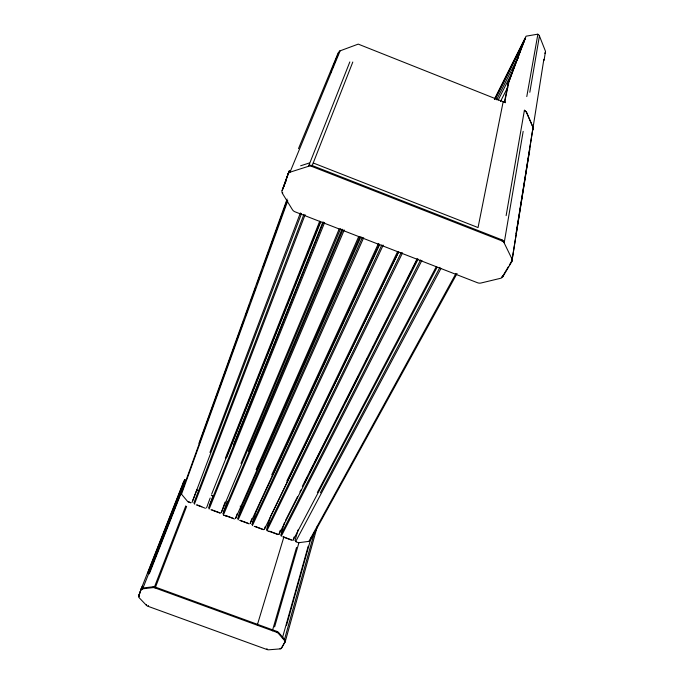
<?xml version="1.0" encoding="UTF-8"?>
<svg xmlns="http://www.w3.org/2000/svg" width="684" height="684" viewBox="0 0 684 684"><rect width="100%" height="100%" fill="white"/><g stroke="black" fill="none" stroke-linecap="round" stroke-linejoin="round"><path stroke-width="1.03" d="M544.071 60.423L545.49 51.309L539.368 35.782A3.531 3.172 -3.9 0 0 537.906 34.285L537.761 34.508M288.203 173.462L282.082 190.648A4.634 3.6 23.7 0 0 282.492 193.538L292.427 209.697A4.583 3.531 22.5 0 0 295.078 211.835L477.543 282.748A4.566 3.437 9.1 0 0 481.014 283.005L500.337 278.362A4.617 3.488 7.8 0 0 502.868 276.661L511.837 261.604A4.685 3.591 7 0 0 511.931 258.86L512.051 258.124M511.991 260.63L543.857 59.32M516.035 233.586L533.058 127.344A3.865 3.275 2.2 0 1 532.947 129.849M511.88 261.365L529.844 149.257M502.868 276.661L502.988 275.926M504.219 242.7L523.166 131.371M529.818 92.289L539.437 35.927M511.931 258.86L504.176 242.948A4.728 3.668 7.4 0 0 501.671 240.785L501.842 239.81L504.347 241.974L501.936 239.853L312.22 165.545L308.809 165.4L311.382 165.289L312.323 165.588L312.049 166.263M506.134 215.631L524.406 110.235L526.449 112.125L533.05 127.327M526.783 96.572L537.863 34.268M141.007 589.386L183.124 482.989L184.646 479.809L185.013 480.519M504.51 101.848L508.195 83.217L525.509 37.372M504.672 102.164L508.922 81.789L526.03 36.192L537.59 34.209M289.212 171.017L282.347 190.143A4.634 3.6 23.7 0 0 282.304 190.485M285.108 642.114A2.958 1.479 16.4 0 0 284.852 640.899L278.379 633.375A2.984 1.496 16.6 0 0 276.627 632.273L155.02 587.932A3.001 1.522 19.9 0 0 152.865 587.624L142.101 588.898A2.992 1.496 20.1 0 0 140.93 589.599L138.553 596.303A2.958 1.471 20.1 0 0 139.023 597.577L146.359 605.255A2.941 1.454 19.8 0 0 148.163 606.357L266.751 649.458A2.916 1.436 16.7 0 0 268.889 649.791L280.098 648.894A2.933 1.454 16.5 0 0 281.432 648.278L285.288 641.472M281.492 648.064L285.365 641.224L317.444 525.928M284.424 639.754L314.683 531.374M284.912 640.677L285.091 640.036L278.627 632.52A2.975 1.505 16.6 0 0 276.875 631.409L155.345 587.094A3.001 1.522 19.9 0 0 153.19 586.786L142.434 588.06A2.984 1.505 20.1 0 0 141.332 588.608L138.869 595.507L139.203 596.585M282.355 638.129L308.185 546.208M286.459 625.552L311.143 537.581M280.098 648.894L280.278 648.252M278.379 633.375L278.559 632.734M276.695 632.059L276.875 631.409M274.617 626.886L299.019 542.395M266.751 649.458L266.999 648.612M272.386 630.793L296.523 547.457M294.992 540.608L298.147 529.818M293.214 539.95L294.077 537.008M545.37 52.283L544.909 53.429M257.321 624.954L283.869 536.983M281.269 533.118L284.535 522.396M279.055 534.161L280.252 530.254M267.111 527.33L270.505 516.642L398.729 251.635M265.349 526.364L264.417 529.288L398.473 252.259M252.482 522.456L255.996 511.812L379.706 244.547M251.806 518.626L250.199 523.482L379.389 244.068M141.263 588.753L142.204 589.069M238.263 516.651L241.897 506.032L360.99 236.673M237.194 513.761L235.527 518.6L359.69 237.109M139.801 593.165L142.195 586.376L143.443 586.838M283.492 187.245L289.383 170.598M223.6 511.769L227.362 501.184M225.027 502.15L221.248 512.761L340.615 228.61M198.924 443.335L287.1 199.061M186.005 480.296L243.726 320.616M245.479 315.769L249.489 304.662M250.917 300.721L255.636 287.665M257.081 283.672L261.801 270.625M263.229 266.674L268.65 251.678M269.368 249.677L273.403 238.519M273.703 237.673L286.989 200.925M181.611 493.925L287.767 200.771M209.321 505.929L213.203 495.387M206.542 507.87L210.193 497.995M512.598 72.273A1.308 0.675 25.9 0 0 512.085 72.564L507.75 84.106A1.325 0.693 25.9 0 0 508.289 85.055M518.19 58.602A1.282 0.65 25.8 0 0 517.241 58.833L513.06 69.965A1.308 0.667 25.9 0 0 513.239 70.572M522.713 45.324A1.265 0.624 25.8 0 0 522.217 45.589L518.181 56.327A1.282 0.641 25.8 0 0 518.703 57.234M494.729 99.189L525.398 38.124L523.303 43.733M209.945 452.423L300.379 212.921M192.016 502.492L301.576 213.417M330.457 73.197L331.569 70.272M332.304 68.323L339.315 51.129L358.228 44.118L505.561 102.703M193.82 503.159L303.944 214.34M192.828 500.372L196.847 489.864M194.401 504.185L305.107 214.759M152.951 587.411L153.19 586.786M146.359 605.255L146.598 604.63M154.268 587.462L185.8 505.886M155.02 587.932L155.268 587.308M155.277 587.701L186.621 506.434M148.24 606.152L148.479 605.537M312.383 165.118L352.807 62.03M142.101 588.898L142.349 588.274M142.674 588.796L185.774 480.228L184.919 479.911M149.044 573.295L184.227 484.127M181.029 492.907L184.423 484.289M149.3 573.859L184.193 485.349M287.921 174.138A4.702 3.711 24 0 1 290.084 172.163L308.441 166.315L308.715 165.631M308.894 165.374L309.741 163.237M349.832 61.936L309.912 162.809L300.627 165.785M138.553 596.303L138.861 595.918M139.647 593.55L138.835 595.773L139.314 596.713M147.829 572.85L184.646 479.809M225.369 458.186L319.736 221.171M211.621 494.216L285.348 309.348M286.057 307.578L288.092 302.473M288.828 300.635L290.837 295.599M291.598 293.684L293.581 288.716M294.359 286.758L303.08 264.896M303.876 262.913L305.851 257.945M306.646 255.961L308.621 251.002M309.416 249.01L320.257 221.821M226.541 457.793L320.736 221.89M233.398 445.045L322.968 221.89M208.535 508.058L323.378 222.291M209.124 509.084L324.652 222.488M282.492 193.538L282.774 192.854M298.489 148.633L338.238 52.728M282.176 190.417L286.322 180.388M290.178 171.932L290.281 171.325M290.546 170.855L340.281 50.471M285.365 641.224L285.425 641.096A2.958 1.479 16.4 0 0 285.091 640.036M240.99 463.401L339.23 228.892M248.403 451.278L342.051 229.157M288.297 173.232L290.461 171.257M222.847 513.906L342.94 229.764M223.437 514.932L344.24 229.978M256.141 469.669L358.758 236.416M237.528 518.788L362.366 237.451M238.126 519.823L363.7 237.673M271.728 474.876L378.474 243.418M251.772 524.611L381.852 244.898M252.379 525.645L383.211 245.128M286.801 481.117L397.601 251.601M266.427 529.493L401.192 252.541M267.042 530.528L402.577 252.789M288.323 173.155L290.367 171.282M494.404 99.206L524.893 38.458M495.378 98.983L522.217 45.589M496.593 99.813L517.241 58.833M302.354 486.307L417.291 258.509M285.579 520.327L297.531 496.669M299.917 491.941L300.874 490.043M304.705 482.476L307.09 477.74M309.484 473.012L313.298 465.462M314.289 463.487L328.226 435.896M336.879 418.762L337.845 416.864M340.948 410.699L343.342 405.98M345.052 402.585L349.541 393.693M349.857 393.069L358.031 376.893M366.256 360.613L367.205 358.724M372.447 348.344L373.413 346.437M377.217 338.905L387.828 317.889M403.209 287.442L404.176 285.536M408.015 277.926L411.084 271.856M412.82 268.41L417.3 259.544M498.106 100.215L512.085 72.564M278.969 534.341L418.138 259.133M509.785 78.985L510.512 77.557M500.508 101.471L507.75 87.193M280.611 535.281L420.592 259.954M281.235 536.316L421.908 260.416M317.35 492.523L436.272 266.709M293.128 540.129L437.067 267.341M320.343 492.822L439.957 267.333M295.625 541.643L440.847 268.675M309.031 541.13L455.946 273.514M310.083 540.711L457.049 273.506M502.988 275.755L508.289 266.854M509.349 265.076L512.307 259.937L512.128 257.962M298.481 542.737L309.39 541.301M266.965 530.656L269.693 531.648M223.369 515.069L226.122 516.069M183.261 482.673L184.21 483.032M183.209 483.34L184.158 483.691M196.402 489.915L198.394 490.659M211.313 495.447L213.297 496.182M240.127 506.143L242.119 506.878M211.946 509.871L220.197 512.923M239.998 520.25L248.224 523.294M269.778 531.28L277.986 534.315M210.963 509.768L220.145 513.162M239.964 520.498L249.113 523.884M268.872 531.203L277.995 534.58M188.459 501.723L189.861 502.244M197.24 504.972L201.831 506.673M225.318 515.368L233.56 518.412M255.141 526.398L263.349 529.442M283.039 536.726L291.222 539.753M295.591 541.377L296.428 541.685M188.365 501.953L190.896 502.885M196.24 504.86L205.431 508.263M225.275 515.608L234.432 519.002M254.209 526.321L263.34 529.698M283.056 536.991L292.162 540.36M296.035 541.796L298.121 542.574M313.229 162.98L478.048 227.558L503.167 101.745A1.821 0.966 26 0 0 505.04 101.446M501.671 240.785L311.964 166.494A4.745 3.779 23 0 0 308.441 166.315M524.406 110.235L526.432 112.125L532.981 127.369A3.882 3.283 2.2 0 1 533.187 128.566M181.174 493.805L187.929 501.825M533.075 129.199A3.882 3.283 2.2 0 1 532.827 129.798M502.791 276.028A4.608 3.488 7.8 0 1 502.278 276.541M501.971 276.763A4.608 3.488 7.8 0 1 501.629 276.96"/></g></svg>
